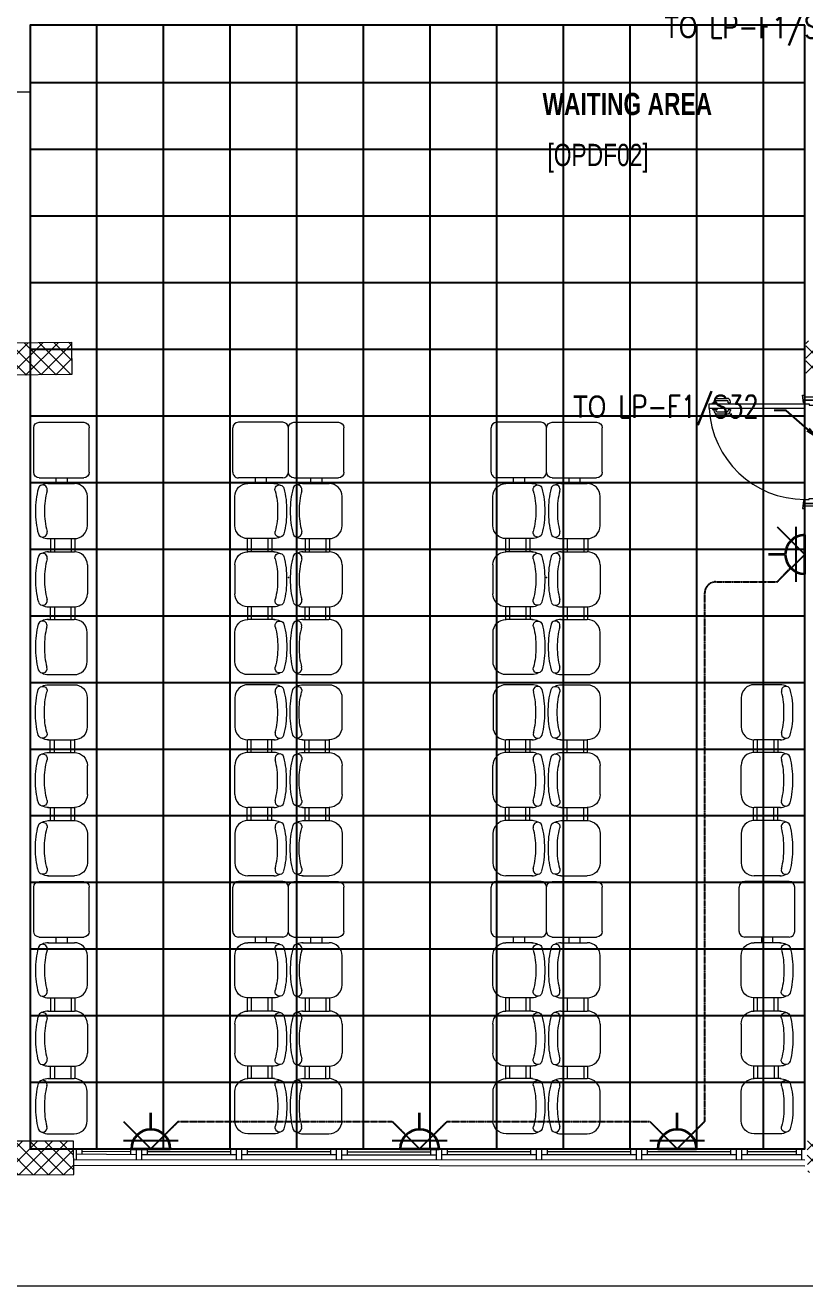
# Model space of a CAD drawing. Extents: x -12260 to 57327, y -29287 to 19916.
# Drawn here: x -1629 to 5386, y -14060 to -2710 of the extents above; entities that cross this region are included whole.
import ezdxf
from ezdxf import colors
from ezdxf.entities.mleader import LeaderData, LeaderLine
from ezdxf.enums import TextEntityAlignment as Align
from ezdxf.math import Vec2, Vec3

# ---------------------------------------------------------------- set-up
doc = ezdxf.new("R2010")
doc.units = 0
doc.header["$LTSCALE"] = 0.25
for name, pattern in [('01-First Floor-FUR$0$HIDDEN', [9.525, 6.35, -3.175]), ('DASHDOT', [25.4, 12.7, -6.35, 0, -6.35]), ('HIDDEN', [9.525, 6.35, -3.175])]:
    doc.linetypes.add(name, pattern=pattern)
for name, color, linetype, lineweight in [('01-First Floor-FUR$0$72_EGR_BASE_TEXT', 252, 'Continuous', 5), ('01-First Floor-FUR$0$Aluminum', 251, 'Continuous', 5), ('01-First Floor-FUR$0$C-HYDR-CTCH', 251, 'Continuous', 5), ('01-First Floor-FUR$0$Hatch', 252, 'Continuous', 5), ('01-First Floor-FUR$0$LOADING', 253, 'Continuous', 5), ('01-First Floor-FUR$0$Proj', 251, 'Continuous', 5), ('01-First Floor-FUR$0$Walls', 251, 'Continuous', 5), ('01-First Floor-FUR$0$Wooden Joinery', 251, 'Continuous', 5), ('E-LITE-CIRC @ 100', 6, 'Continuous', 25), ('E-LITE-CLNG-CNDT', 6, 'DASHDOT', 35), ('E-LITE-EXIT-NUMB', 6, 'Continuous', 25), ('E-POWR-FLOR-CNDT', 6, 'HIDDEN', 25), ('E-POWR-WALL @ 100', 4, 'Continuous', 35)]:
    doc.layers.add(name, color=color, linetype=linetype, lineweight=lineweight)
doc.layers.add('01-First Floor-FUR$0$FALSE CEILING', color=251, linetype='Continuous')
doc.styles.add('01-First Floor-FUR$0$X3G_ENTITY_9EC9', font='swisscl.ttf', dxfattribs={"height": 0.2})
doc.styles.add('01-First Floor-FUR$0$X3G_ENTITY_9F38', font='swisscl.ttf', dxfattribs={"height": 0.2})
doc.styles.add('DC_SIMPLEX', font='SIMPLEX.shx', dxfattribs={"width": 0.7})

# ---------------------------------------------------------------- blocks, each defined once
blk = doc.blocks.new('01-First Floor-FUR$0$A$C72370EFE')
at = {"layer": '01-First Floor-FUR$0$Wooden Joinery'}
for p, q in [((-0.05, -0.07), (-0.05, -0.16)), ((-0.03, -0.07), (-0.03, -0.16)), ((-0.01, -0.04), (-0.02, -0.04)), ((-0.01, -0.06), (-0.02, -0.06)), ((-0.01, -0.03), (-0.01, -0.07)), ((0, -0.03), (-0.01, -0.03)), ((0, -0.07), (-0.01, -0.07)), ((0.04, -0.03), (0.05, -0.03)), ((0.04, -0.07), (0.05, -0.07)), ((0.05, -0.03), (0.05, -0.07)), ((0.05, -0.04), (0.06, -0.04)), ((0.05, -0.06), (0.06, -0.06)), ((0.07, -0.07), (0.07, -0.16)), ((0.09, -0.07), (0.09, -0.16)), ((-0.01, -0.17), (-0.02, -0.17)), ((-0.01, -0.19), (-0.02, -0.19)), ((-0.01, -0.17), (-0.01, -0.19)), ((0.05, -0.17), (0.06, -0.17)), ((0.05, -0.17), (0.05, -0.19)), ((0.05, -0.19), (0.06, -0.19))]:
    blk.add_line(p, q, dxfattribs=at)
for centre, radius, start, end in [((-0.02, -0.07), 0.03, 90, 180), ((-0.02, -0.07), 0.01, 90, 180), ((0.06, -0.07), 0.03, 0, 90), ((0.06, -0.07), 0.01, 0, 90), ((-0.02, -0.16), 0.03, 180, 270), ((-0.02, -0.16), 0.01, 180, 270), ((0.06, -0.16), 0.01, 270, 0), ((0.06, -0.16), 0.03, 270, 0)]:
    blk.add_arc(centre, radius, start, end, dxfattribs=at)
blk = doc.blocks.new('01-First Floor-FUR$0$A$C5DAD61B4')
at = {"layer": '01-First Floor-FUR$0$Wooden Joinery'}
for points in [[(80, 959), (80, 969), (10, 979), (10, 959)], [(940, 959), (940, 969), (1010, 979), (1010, 959)], [(70, 859), (70, 849), (0, 839), (0, 859)], [(120, 859), (120, 0), (80, 0), (80, 859)], [(950, 859), (950, 849), (1020, 839), (1020, 859)]]:
    blk.add_lwpolyline(points, close=True, dxfattribs=at)
for points in [[(45, 859), (45, 959), (20, 959), (20, 859), (45, 859)], [(45, 859), (80, 859), (80, 899), (90, 899), (90, 959), (45, 959), (45, 859)], [(975, 859), (940, 859), (940, 899), (930, 899), (930, 959), (975, 959), (975, 859)], [(975, 859), (975, 959), (1000, 959), (1000, 859), (975, 859)]]:
    blk.add_lwpolyline(points, dxfattribs=at)
blk.add_arc((80, 859), 860, 272.666, 0, dxfattribs=at)
at = {"layer": '01-First Floor-FUR$0$Wooden Joinery', "xscale": 999.9999999998854, "yscale": 999.9999999998854, "zscale": 999.9999999998854, "rotation": 180}
blk.add_blockref('01-First Floor-FUR$0$A$C72370EFE', (120, 0), dxfattribs=at)
blk = doc.blocks.new('01-First Floor-FUR$0$GF21009T-P')
for p, q in [((0.4, 0.5), (0, 0.5)), ((-0.05, 0.45), (-0.05, 0.05)), ((0.45, 0.45), (0.45, 0.05)), ((0.45, 0.3), (0.5, 0.3)), ((0.45, 0.2), (0.5, 0.2)), ((0.4, 0), (0, 0))]:
    blk.add_line(p, q)
for centre, start, end in [((0, 0.45), 90, 180), ((0.4, 0.45), 0, 90), ((0, 0.05), 180, 270), ((0.4, 0.05), 270, 0)]:
    blk.add_arc(centre, 0.0499, start, end)
blk = doc.blocks.new('01-First Floor-FUR$0$3 s')
at = {"layer": '01-First Floor-FUR$0$LOADING', "ltscale": 20}
for p, q in [((-699751, -400643), (-699535, -400643)), ((-699751, -400643), (-699513, -400643)), ((-699396, -401023), (-699396, -400760)), ((-699751, -401140), (-699513, -401140)), ((-699728, -401140), (-699728, -401258)), ((-699692, -401140), (-699692, -401258)), ((-699542, -401140), (-699542, -401258)), ((-699508, -401140), (-699508, -401258)), ((-699751, -401258), (-699513, -401258)), ((-699396, -401375), (-699396, -401637)), ((-699751, -401754), (-699513, -401754)), ((-699751, -401754), (-699535, -401754)), ((-699730, -401754), (-699730, -401867)), ((-699693, -401754), (-699693, -401867)), ((-699544, -401754), (-699544, -401867)), ((-699509, -401754), (-699509, -401867)), ((-699753, -401867), (-699536, -401867)), ((-699753, -401867), (-699514, -401867)), ((-699397, -402247), (-699397, -401984)), ((-699753, -402364), (-699514, -402364))]:
    blk.add_line(p, q, dxfattribs=at)
for centre, radius, start, end in [((-699746, -400760), 117, 90, 118.9699), ((-699513, -400760), 117, 0, 90), ((-699175, -400872), 687, 164.361, 181.6247), ((-699798, -400697), 40.5, 344.361, 164.361), ((-699175, -400872), 606, 164.361, 181.8419), ((-699175, -400911), 687, 178.3753, 195.639), ((-699175, -400911), 606, 178.1581, 195.639), ((-699798, -401085), 40.5, 195.639, 15.639), ((-699513, -401023), 117, 270, 0), ((-699746, -401023), 117, 241.0301, 270), ((-699175, -401486), 687, 164.361, 181.6247), ((-699798, -401312), 40.5, 344.361, 164.361), ((-699746, -401375), 117, 90, 118.9699), ((-699175, -401486), 606, 164.361, 181.8419), ((-699513, -401375), 117, 0, 90), ((-699175, -401525), 687, 178.3753, 195.639), ((-699175, -401525), 606, 178.1581, 195.639), ((-699513, -401637), 117, 270, 0), ((-699798, -401700), 40.5, 195.639, 15.639), ((-699746, -401637), 117, 241.0301, 270), ((-699799, -401922), 40.5, 344.361, 164.361), ((-699747, -401984), 117, 90, 118.9699), ((-699514, -401984), 117, 0, 90), ((-699176, -402096), 687, 164.361, 181.6247), ((-699176, -402096), 606, 164.361, 181.8419), ((-699176, -402135), 687, 178.3753, 195.639), ((-699176, -402135), 606, 178.1581, 195.639), ((-699799, -402309), 40.5, 195.639, 15.639), ((-699747, -402247), 117, 241.0301, 270), ((-699514, -402247), 117, 270, 0)]:
    blk.add_arc(centre, radius, start, end, dxfattribs=at)
blk = doc.blocks.new('01-First Floor-FUR')
at = {"layer": '01-First Floor-FUR$0$Hatch'}
h = blk.add_hatch(dxfattribs=at)
h.set_pattern_fill('ANSI37', color=256, scale=30)
h.set_pattern_definition([(45, (-1823.345, -13062.25), (-67.35192, 67.35192), []), (135, (-1823.345, -13062.25), (-67.35192, -67.35192), [])])
h.paths.add_polyline_path([(49129, 8856), (48525, 8847), (48529, 8559), (49133, 8567)])
h.paths.add_polyline_path([(41969, 8848), (41385, 8842), (41365, 8551), (41949, 8556)])
h.paths.add_polyline_path([(27592, 8841), (26993, 8836), (26987, 8543), (27586, 8547)])
h.paths.add_polyline_path([(34777, 8843), (34176, 8835), (34167, 8550), (34769, 8557)])
h.paths.add_polyline_path([(20372, 8850), (19766, 8828), (19780, 8535), (20387, 8557)])
h.paths.add_polyline_path([(13636, 8839), (12414, 8863), (12407, 8567), (13629, 8543)])
h.paths.add_polyline_path([(13650, 1639), (12435, 1624), (12421, 1331), (13636, 1347)])
h.paths.add_polyline_path([(13624, -5554), (12421, -5570), (12415, -5863), (13618, -5847)])
h.paths.add_polyline_path([(13642, -12753), (12446, -12764), (12448, -13058), (13645, -13047)])
h.paths.add_polyline_path([(6007, -12750), (5404, -12754), (5414, -13040), (6018, -13036)])
h.paths.add_polyline_path([(5992, -5552), (5395, -5551), (5395, -5852), (5992, -5854)])
h.paths.add_polyline_path([(6002, 1637), (5382, 1638), (5372, 1335), (5991, 1334)])
h.paths.add_polyline_path([(5978, 8816), (5378, 8831), (5374, 8541), (5975, 8527)])
h.paths.add_polyline_path([(-1221, 8815), (-1823, 8837), (-1821, 8549), (-1219, 8526)])
h.paths.add_polyline_path([(-1213, -5564), (-1815, -5571), (-1812, -5862), (-1210, -5855)])
h.paths.add_polyline_path([(-1195, -12758), (-1794, -12759), (-1789, -13060), (-1191, -13059)])
h.paths.add_polyline_path([(20391, -12745), (19786, -12758), (19791, -13059), (20397, -13046)])
h.paths.add_polyline_path([(20385, -5553), (19790, -5570), (19792, -5867), (20387, -5849)])
h.paths.add_polyline_path([(20376, 1655), (19777, 1648), (19781, 1348), (20380, 1355)])
h.paths.add_polyline_path([(27576, 1640), (26974, 1645), (26979, 1353), (27581, 1348)])
h.paths.add_polyline_path([(27580, -5542), (26976, -5560), (26990, -5860), (27590, -5839)])
h.paths.add_polyline_path([(27596, -12758), (26992, -12752), (26990, -13038), (27594, -13044)])
h.paths.add_polyline_path([(34795, -12748), (34197, -12763), (34206, -13062), (34804, -13048)])
h.paths.add_polyline_path([(34787, -5560), (34186, -5558), (34187, -5855), (34789, -5857)])
h.paths.add_polyline_path([(34751, 1644), (34170, 1649), (34190, 1359), (34771, 1354)])
h.paths.add_polyline_path([(41954, 1643), (41357, 1657), (41359, 1365), (41956, 1352)])
h.paths.add_polyline_path([(41955, -5555), (41387, -5563), (41389, -5857), (41957, -5849)])
h.paths.add_polyline_path([(41992, -12752), (41387, -12755), (41388, -13059), (41994, -13057)])
h.paths.add_polyline_path([(49167, -12753), (48579, -12737), (48565, -13044), (49153, -13060)])
h.paths.add_polyline_path([(49151, -5553), (48548, -5552), (48546, -5849), (49149, -5850)])
at = {"layer": '01-First Floor-FUR$0$Aluminum'}
for p, q in [((5386, -12830), (-1192, -12825, 0)), ((-1167, -12925, 0), (-1167, -12825, 0)), ((-1117, -12875, 0), (-1117, -12825, 0)), ((5386, -12930), (-1192, -12925, 0)), ((-629, -12880), (-1167, -12875, 0)), ((-679, -12855), (-1117, -12850, 0)), ((-679, -12880), (-679, -12830)), ((-629, -12930), (-629, -12830)), ((-579, -12930), (-579, -12830)), ((271, -12880), (-579, -12880)), ((-529, -12880), (-529, -12830)), ((221, -12855), (-529, -12855)), ((221, -12880), (221, -12830)), ((271, -12930), (271, -12830)), ((321, -12930), (321, -12830)), ((1171, -12880), (321, -12880)), ((371, -12880), (371, -12830)), ((1121, -12855), (371, -12855)), ((1121, -12880), (1121, -12830)), ((1171, -12930), (1171, -12830)), ((1221, -12930), (1221, -12830)), ((1221, -12880), (2071, -12880)), ((1271, -12880), (1271, -12830)), ((1271, -12855), (2021, -12855)), ((2021, -12880), (2021, -12830)), ((2071, -12930), (2071, -12830)), ((2121, -12930), (2121, -12830)), ((2971, -12880), (2121, -12880)), ((2171, -12880), (2171, -12830)), ((2921, -12855), (2171, -12855)), ((2921, -12880), (2921, -12830)), ((2971, -12930), (2971, -12830)), ((3021, -12930), (3021, -12830)), ((3871, -12880), (3021, -12880)), ((3071, -12880), (3071, -12830)), ((3821, -12855), (3071, -12855)), ((3821, -12880), (3821, -12830)), ((3871, -12930), (3871, -12830)), ((3921, -12930), (3921, -12830)), ((4771, -12880), (3921, -12880)), ((3971, -12880), (3971, -12830)), ((4721, -12855), (3971, -12855)), ((4721, -12880), (4721, -12830)), ((4771, -12930), (4771, -12830)), ((4821, -12930), (4821, -12830)), ((5361, -12880), (4821, -12880)), ((4871, -12880), (4871, -12830)), ((5311, -12855), (4871, -12855)), ((5311, -12880), (5311, -12830)), ((5361, -12930), (5361, -12830))]:
    blk.add_line(p, q, dxfattribs=at)
at = {"layer": '01-First Floor-FUR$0$C-HYDR-CTCH', "elevation": 0, "flags": 128}
for points in [[(-1815, -5571), (-1213, -5564), (-1210, -5855), (-1812, -5862), (-1815, -5565)], [(-1794, -12759), (-1789, -13060), (-1191, -13059), (-1195, -12758), (-1794, -12759)]]:
    blk.add_lwpolyline(points, dxfattribs=at)
at = {"layer": '01-First Floor-FUR$0$FALSE CEILING', "linetype": 'Continuous'}
for p, q in [((-984, -12827), (-984, -2710)), ((-384, -12827), (-384, -2710)), ((216, -12827), (216, -2710)), ((816, -12827), (816, -2710)), ((1416, -12827), (1416, -2710)), ((2016, -12827), (2016, -2710)), ((2616, -12827), (2616, -2710)), ((3216, -12827), (3216, -2710)), ((3816, -12827), (3816, -2710)), ((4416, -12827), (4416, -2710)), ((5016, -12827), (5016, -2710)), ((-1584, -3227), (5386, -3227)), ((-1584, -3827), (5386, -3827)), ((-1584, -4427), (5386, -4427)), ((-1584, -5027), (5386, -5027)), ((-1584, -5627), (5386, -5627)), ((-1584, -6227), (5386, -6227)), ((-1584, -6827), (5386, -6827)), ((-1584, -7427), (5386, -7427)), ((-1584, -8027), (5386, -8027)), ((-1584, -8627), (5386, -8627)), ((-1584, -9227), (5386, -9227)), ((-1584, -9827), (5386, -9827)), ((-1584, -10427), (5386, -10427)), ((-1584, -11027), (5386, -11027)), ((-1584, -11627), (5386, -11627)), ((-1584, -12227), (5386, -12227))]:
    blk.add_line(p, q, dxfattribs=at)
at = {"layer": '01-First Floor-FUR$0$FALSE CEILING'}
blk.add_lwpolyline([(5386, -2710), (-1584, -2710), (-1584, -12827), (5386, -12827)], close=True, dxfattribs=at)
at = {"layer": '01-First Floor-FUR$0$LOADING'}
for p in [(739, -7684, 0), (3063, -7684, 0)]:
    blk.add_point(p, dxfattribs=at)
at = {"layer": '01-First Floor-FUR$0$Proj'}
blk.add_line((-1192, -12975, 0), (5386, -12980), dxfattribs=at)
at = {"layer": '01-First Floor-FUR$0$Proj', "linetype": '01-First Floor-FUR$0$HIDDEN', "ltscale": 3}
blk.add_lwpolyline([(48606, 9840), (-2814, 9840), (-2814, -14060), (48606, -14060)], dxfattribs=at)
blk.add_lwpolyline([(48606, 9840), (-2814, 9840), (-2814, -14060), (48606, -14060)], dxfattribs=at)
at = {"layer": '01-First Floor-FUR$0$Proj'}
blk.add_lwpolyline([(-3033, -4670), (-4397, -7398), (-4531, -7331), (-2521, -3310), (-1584, -3310), (-1584, -5560)], dxfattribs=at)
at = {"layer": '01-First Floor-FUR$0$Walls'}
blk.add_line((-1584, -12760), (-1584, -5860), dxfattribs=at)
at = {"layer": '01-First Floor-FUR$0$LOADING', "extrusion": (-3.51192e-12, 1.27212e-09, 1), "xscale": -1000, "yscale": 1000, "zscale": 1000, "rotation": 90.00000458082476}
for p in [(-1053, -6335, 0), (1239, -6335, 0), (3563, -6335, 0), (-1053, -10470, 0), (1239, -10470, 0), (3563, -10470, 0)]:
    blk.add_blockref('01-First Floor-FUR$0$GF21009T-P', p, dxfattribs=at)
at = {"layer": '01-First Floor-FUR$0$LOADING', "extrusion": (3.51192e-12, 1.27212e-09, 1), "xscale": 1000, "yscale": 1000, "zscale": 1000, "rotation": 269.9999954191752}
for p in [(239, -6335, 0), (2563, -6335, 0), (239, -10470, 0), (2563, -10470, 0), (4796, -10470, 0)]:
    blk.add_blockref('01-First Floor-FUR$0$GF21009T-P', p, dxfattribs=at)
at = {"layer": '01-First Floor-FUR$0$LOADING'}
for p in [(698326, 393807, 0), (700618, 393807, 0), (702941, 393807, 0), (698326, 389672, 0), (700618, 389672, 0), (702941, 389672, 0)]:
    blk.add_blockref('01-First Floor-FUR$0$3 s', p, dxfattribs=at)
at = {"layer": '01-First Floor-FUR$0$LOADING', "xscale": -1}
for p in [(-699139, 393807, 0), (-696816, 393807, 0), (-699139, 389672, 0), (-696816, 389672, 0), (-694583, 389672, 0)]:
    blk.add_blockref('01-First Floor-FUR$0$3 s', p, dxfattribs=at)
at = {"layer": '01-First Floor-FUR$0$LOADING', "xscale": -1, "rotation": 180}
for p in [(698326, -411012, 0), (700618, -411012, 0), (702941, -411012, 0)]:
    blk.add_blockref('01-First Floor-FUR$0$3 s', p, dxfattribs=at)
at = {"layer": '01-First Floor-FUR$0$LOADING', "rotation": 180}
for p in [(-699139, -411012, 0), (-696816, -411012, 0), (-694583, -411012, 0)]:
    blk.add_blockref('01-First Floor-FUR$0$3 s', p, dxfattribs=at)
at = {"layer": '01-First Floor-FUR$0$Wooden Joinery', "rotation": 269.9999999999999}
blk.add_blockref('01-First Floor-FUR$0$A$C5DAD61B4', (4527, -6040), dxfattribs=at)
at = {"layer": '01-First Floor-FUR$0$72_EGR_BASE_TEXT', "char_height": 200, "attachment_point": 2}
for s, insert, style in [('{\\fSwis721 LtCn BT|b1|i0|c0|p34;WAITING AREA}', (3789, -3319, 0), '01-First Floor-FUR$0$X3G_ENTITY_9EC9'), ('[OPDF02]', (3526, -3778, 0), '01-First Floor-FUR$0$X3G_ENTITY_9F38')]:
    blk.add_mtext(s, dxfattribs=dict(at, insert=insert, style=style))
blk = doc.blocks.new('*U13')
blk.add_line((0, 1.75), (0, 3.25))
blk.add_lwpolyline([(1.75, 0, 1), (-1.75, 0)], format="xyb", close=True)
at = {"layer": 'Defpoints'}
for p, q in [((-2.47, 2.47), (0, 0)), ((2.47, 2.47), (0, 0)), ((-2.47, 0.76), (2.47, 0.76))]:
    blk.add_line(p, q, dxfattribs=at)
at = {"layer": 'E-LITE-EXIT-NUMB', "style": 'DC_SIMPLEX', "width": 0.7, "flags": 8}
blk.add_attdef('TYPE', text='', height=2, rotation=360, dxfattribs=at).set_placement((-2.68, 5.24), align=Align.RIGHT)
blk.add_attdef('CIRCUIT', (2.68, 5.24), '', height=2, rotation=360, dxfattribs=at)
blk = doc.blocks.new('*U15')
blk.add_line((1.75, 0), (3.25, 0))
blk.add_lwpolyline([(0, -1.75, 1), (0, 1.75)], format="xyb", close=True)
at = {"layer": 'Defpoints'}
for p, q in [((2.47, 2.47), (0, 0)), ((0.76, 2.47), (0.76, -2.47)), ((2.47, -2.47), (0, 0))]:
    blk.add_line(p, q, dxfattribs=at)
at = {"layer": 'E-LITE-EXIT-NUMB', "style": 'DC_SIMPLEX', "width": 0.7, "flags": 8}
blk.add_attdef('TYPE', text='', height=2, rotation=360, dxfattribs=at).set_placement((-2.68, 5.24), align=Align.RIGHT)
blk.add_attdef('CIRCUIT', (2.68, 5.24), '', height=2, rotation=360, dxfattribs=at)
blk = doc.blocks.new('ARR0W')
at = {"color": 45}
blk.add_ellipse((0, 0), major_axis=(0.4, 0), ratio=0.4, dxfattribs=at)
at = {"color": 45, "ltscale": 0.5}
blk.add_solid([(-1.4, 0.167), (-0.4, 0), (-1.4, -0.167)], dxfattribs=at)

msp = doc.modelspace()

# ---------------------------------------------------------------- linework, layer by layer
at = {"layer": 'E-POWR-FLOR-CNDT'}
msp.add_lwpolyline([(4362, -12703), (4486, -12580), (4486, -7822, -0.414214), (4586, -7722), (5139, -7722), (5258, -7594)], format="xyb", dxfattribs=at)
for points in [[(-375, -12703), (-251, -12580), (1673, -12580), (1797, -12703)], [(2044, -12703), (2168, -12580), (3991, -12580), (4114, -12703)]]:
    msp.add_lwpolyline(points, dxfattribs=at)

# ---------------------------------------------------------------- block references
at = {"layer": 'E-LITE-CLNG-CNDT'}
msp.add_blockref('01-First Floor-FUR', (0, 0), dxfattribs=at)
at = {"layer": 'E-POWR-WALL @ 100', "xscale": 100, "yscale": 100, "zscale": 100, "rotation": 90.00000000000001}
for name, p in [('*U13', (5386, -7475)), ('*U15', (-499, -12827)), ('*U15', (1920, -12827)), ('*U15', (4238, -12827))]:
    msp.add_blockref(name, p, dxfattribs=at)

# ---------------------------------------------------------------- leaders
at = {"layer": 'E-LITE-CIRC @ 100'}
ml = msp.add_multileader_mtext('Standard', dxfattribs=at)
ml.set_content('{\\Fdc_el_romans|c0;\\W0.8;TO\\Fromans|c0; \\Fsimplex|c0;LP-F1/S33}', color=256, style='DC_SIMPLEX')
ml.set_leader_properties()
ml.set_arrow_properties(name='ARR0W')
ml.build(insert=Vec2(0, 0))
ml.multileader.update_dxf_attribs({"dogleg_length": 200, "arrow_head_size": 140, "scale": 100})
ctx = ml.context
ctx.base_point, ctx.scale, ctx.char_height, ctx.arrow_head_size, ctx.landing_gap_size, ctx.plane_origin, ctx.plane_x_axis, ctx.plane_y_axis = Vec3(3860, -2759, 0), 100, 200, 140, 140, Vec3(28816, 3175, 0), Vec3(1, -0.000001, 0), Vec3(0.000001, 1, 0)
ctx.text_align_type = 2
notes = []
notes.append((ctx, [(1, (1, 1, 0), (6039, -2759, 0), (-1, 0.000001, 0), 109, [(0, [(6319, -2431, 0)], 0, [])])]))
ctx.mtext.insert, ctx.mtext.text_direction, ctx.mtext.rotation, ctx.mtext.alignment, ctx.mtext.flow_direction = Vec3(5791, -2626, 0), Vec3(1, -0.000001, 0), 6.283185, 3, 5
ml = msp.add_multileader_mtext('Standard', dxfattribs=at)
ml.set_content('{\\Fdc_el_romans|c0;\\W0.8;TO\\Fromans|c0; \\Fsimplex|c0;LP-F1/S32}', color=256, style='DC_SIMPLEX')
ml.set_leader_properties()
ml.set_arrow_properties(name='ARR0W')
ml.build(insert=Vec2(0, 0))
ml.multileader.update_dxf_attribs({"dogleg_length": 200, "arrow_head_size": 140, "scale": 100})
ctx = ml.context
ctx.base_point, ctx.scale, ctx.char_height, ctx.arrow_head_size, ctx.landing_gap_size, ctx.plane_origin, ctx.plane_x_axis, ctx.plane_y_axis = Vec3(3040, -6178, 0), 100, 200, 140, 140, Vec3(27687, -1539, 0), Vec3(1, -0.000001, 0), Vec3(0.000001, 1, 0)
ctx.text_align_type = 2
notes.append((ctx, [(1, (1, 1, 0), (5220, -6178, 0), (-1, 0.000001, 0), 109, [(0, [(5562, -6481, 0)], 0, [])])]))
ctx.mtext.insert, ctx.mtext.text_direction, ctx.mtext.rotation, ctx.mtext.alignment, ctx.mtext.flow_direction = Vec3(4971, -6044, 0), Vec3(1, -0.000001, 0), 6.283185, 3, 5
for ctx, leaders in notes:
    for number, flags, end, landing, length, lines in leaders:
        leader = LeaderData()
        leader.index, (leader.has_last_leader_line, leader.has_dogleg_vector, leader.attachment_direction) = number, flags
        leader.last_leader_point, leader.dogleg_vector, leader.dogleg_length = Vec3(end), Vec3(landing), length
        for number, points, colour, breaks in lines:
            line = LeaderLine()
            line.index, line.vertices, line.color, line.breaks = number, Vec3.list(points), colors.encode_raw_color(colour), breaks
            leader.lines.append(line)
        ctx.leaders.append(leader)

doc.saveas('drawing.dxf')
